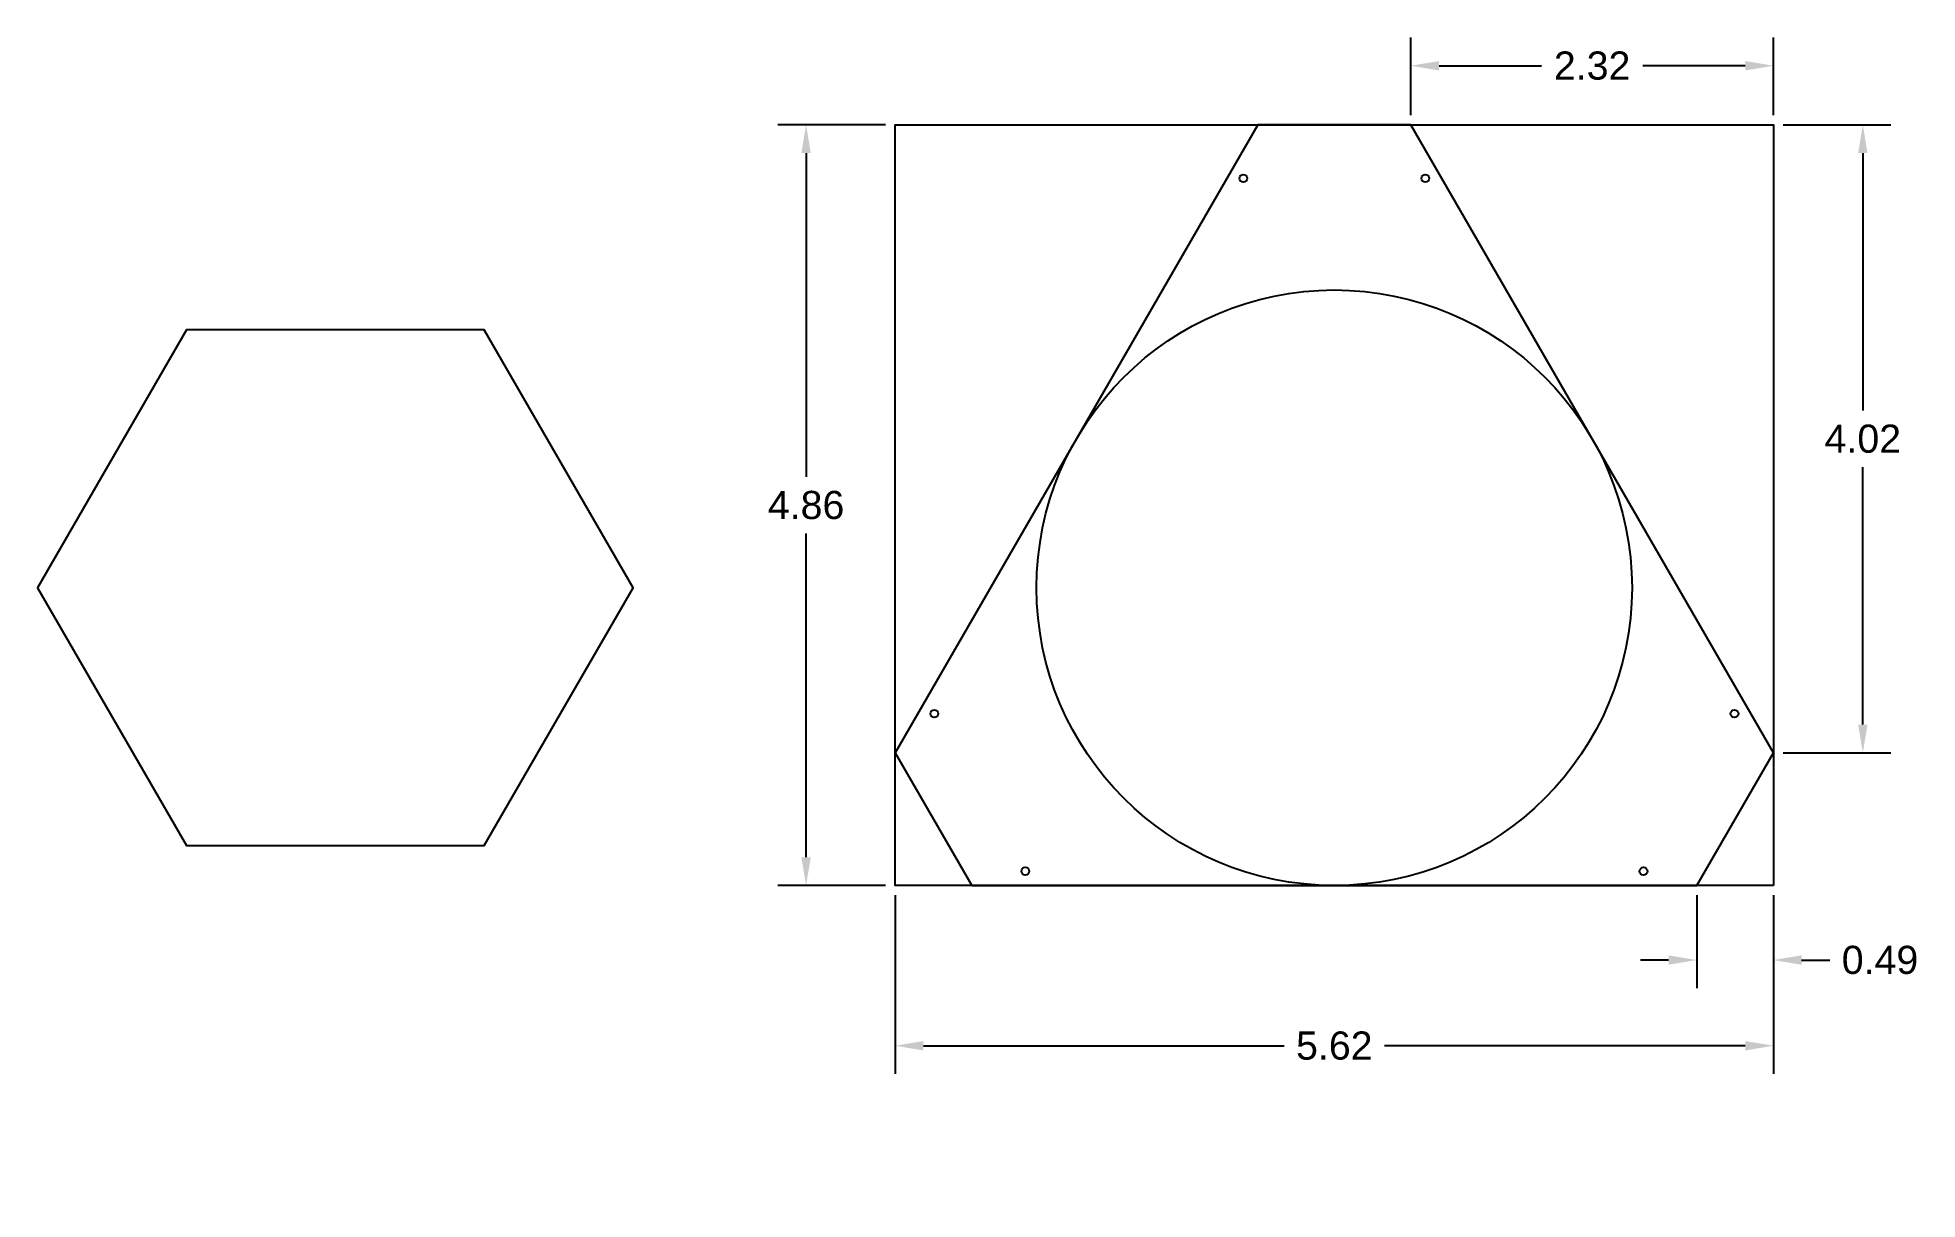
# Model space of a CAD drawing. Header units: inches. Extents: x -5.5 to 6.5, y -2 to 5.4.
import ezdxf

# ---------------------------------------------------------------- set-up
doc = ezdxf.new("R2010")
doc.units = ezdxf.units.IN
doc.header["$MEASUREMENT"] = 0
doc.styles.get("Standard").update_dxf_attribs({"font": 'Arial.ttf'})
doc.dimstyles.get("Standard").update_dxf_attribs({"dimtxt": 0.18, "dimasz": 0.18, "dimexe": 0.18, "dimexo": 0.0625, "dimgap": 0.09, "dimtad": 0, "dimtih": 1, "dimtoh": 1, "dimdec": 4, "dimzin": 0, "dimdsep": 46, "dimtxsty": 'Standard', "dimcen": 0.09, "dimadec": 0, "dimazin": 0, "dimtfac": 1, "dimtdec": 4, "dimtofl": 0, "dimtmove": 0, "dimatfit": 3, "dimfxl": 1, "dimtolj": 1, "dimtzin": 0, "dimarcsym": 0})

# ---------------------------------------------------------------- blocks, each defined once
blk = doc.blocks.new('*U1')
blk.add_line((0, -0.49), (0, 0.49))
blk = doc.blocks.new('*U2')
at = {"color": 0, "linetype": 'ByBlock', "lineweight": -2, "transparency": 16777216}
for p, rotation in [((1.52, 5.563), 120), ((1.52, 0.437), 240)]:
    blk.add_blockref('*U1', p, dxfattribs=dict(at, rotation=rotation))
blk.add_blockref('*U1', (5.96, 3), dxfattribs=at)
blk = doc.blocks.new('*U3')
blk.add_line((-2.008, -1.159), (2.008, 1.159))
blk = doc.blocks.new('*U4')
at = {"color": 0, "linetype": 'ByBlock', "lineweight": -2, "transparency": 16777216}
for p, rotation in [((3.952, 4.649), 120), ((1.096, 3), 240)]:
    blk.add_blockref('*U3', p, dxfattribs=dict(at, rotation=rotation))
blk.add_blockref('*U3', (3.952, 1.351), dxfattribs=at)
blk = doc.blocks.new('*D6')
at = {"color": 0, "lineweight": -2, "transparency": 16777216}
for p, q in [((0, -0.063), (0, -1.205)), ((5.616, -0.063), (5.616, -1.205)), ((0.18, -1.025), (2.487, -1.025)), ((5.436, -1.025), (3.129, -1.025))]:
    blk.add_line(p, q, dxfattribs=at)
at = {"color": 0, "transparency": 16777216}
for points in [[(0.18, -0.995), (0.18, -1.055), (0, -1.025)], [(5.436, -0.995), (5.436, -1.055), (5.616, -1.025)]]:
    blk.add_solid(points, dxfattribs=at)
at = {"layer": 'Defpoints', "color": 0, "transparency": 16777216}
for p in [(0, 0), (5.616, 0), (5.616, -1.025)]:
    blk.add_point(p, dxfattribs=at)
at = {"color": 0, "transparency": 16777216, "insert": (2.808, -1.025), "char_height": 0.18, "attachment_point": 5}
blk.add_mtext('\\A1;5.62', dxfattribs=at)
blk = doc.blocks.new('*D7')
at = {"color": 0, "lineweight": -2, "transparency": 16777216}
for p, q in [((-0.062, 4.864), (-0.75, 4.864)), ((-0.57, 4.684), (-0.57, 2.613)), ((-0.57, 0.18), (-0.57, 2.251)), ((-0.062, 0), (-0.75, 0))]:
    blk.add_line(p, q, dxfattribs=at)
at = {"color": 0, "transparency": 16777216}
for points in [[(-0.6, 4.684), (-0.54, 4.684), (-0.57, 4.864)], [(-0.6, 0.18), (-0.54, 0.18), (-0.57, 0)]]:
    blk.add_solid(points, dxfattribs=at)
at = {"layer": 'Defpoints', "color": 0, "transparency": 16777216}
for p in [(-0.57, 4.864), (0, 4.864), (0, 0)]:
    blk.add_point(p, dxfattribs=at)
at = {"color": 0, "transparency": 16777216, "insert": (-0.57, 2.432), "char_height": 0.18, "attachment_point": 5}
blk.add_mtext('\\A1;4.86', dxfattribs=at)
blk = doc.blocks.new('*D8')
at = {"color": 0, "lineweight": -2, "transparency": 16777216}
for p, q in [((5.679, 4.864), (6.368, 4.864)), ((6.188, 4.684), (6.188, 3.038)), ((6.188, 1.029), (6.188, 2.675)), ((5.679, 0.849), (6.368, 0.849))]:
    blk.add_line(p, q, dxfattribs=at)
at = {"color": 0, "transparency": 16777216}
for points in [[(6.158, 4.684), (6.218, 4.684), (6.188, 4.864)], [(6.158, 1.029), (6.218, 1.029), (6.188, 0.849)]]:
    blk.add_solid(points, dxfattribs=at)
at = {"layer": 'Defpoints', "color": 0, "transparency": 16777216}
for p in [(5.616, 4.864), (5.616, 0.849), (6.188, 0.849)]:
    blk.add_point(p, dxfattribs=at)
at = {"color": 0, "transparency": 16777216, "insert": (6.188, 2.856), "char_height": 0.18, "attachment_point": 5}
blk.add_mtext('\\A1;4.02', dxfattribs=at)
blk = doc.blocks.new('*D9')
at = {"color": 0, "lineweight": -2, "transparency": 16777216}
for p, q in [((3.298, 4.926), (3.298, 5.422)), ((5.616, 4.926), (5.616, 5.422)), ((3.478, 5.242), (4.133, 5.242)), ((5.436, 5.242), (4.782, 5.242))]:
    blk.add_line(p, q, dxfattribs=at)
at = {"color": 0, "transparency": 16777216}
for points in [[(3.478, 5.272), (3.478, 5.212), (3.298, 5.242)], [(5.436, 5.272), (5.436, 5.212), (5.616, 5.242)]]:
    blk.add_solid(points, dxfattribs=at)
at = {"layer": 'Defpoints', "color": 0, "transparency": 16777216}
for p in [(5.616, 5.242), (3.298, 4.864), (5.616, 4.864)]:
    blk.add_point(p, dxfattribs=at)
at = {"color": 0, "transparency": 16777216, "insert": (4.457, 5.242), "char_height": 0.18, "attachment_point": 5}
blk.add_mtext('\\A1;2.32', dxfattribs=at)
blk = doc.blocks.new('*D10')
at = {"color": 0, "lineweight": -2, "transparency": 16777216}
for p, q in [((5.126, -0.062), (5.126, -0.657)), ((5.616, -0.062), (5.616, -0.657)), ((4.946, -0.477), (4.766, -0.477)), ((5.796, -0.477), (5.976, -0.477))]:
    blk.add_line(p, q, dxfattribs=at)
at = {"color": 0, "transparency": 16777216}
for points in [[(4.946, -0.447), (4.946, -0.507), (5.126, -0.477)], [(5.796, -0.447), (5.796, -0.507), (5.616, -0.477)]]:
    blk.add_solid(points, dxfattribs=at)
at = {"layer": 'Defpoints', "color": 0, "transparency": 16777216}
for p in [(5.126, 0), (5.616, 0), (5.616, -0.477)]:
    blk.add_point(p, dxfattribs=at)
at = {"color": 0, "transparency": 16777216, "insert": (6.298, -0.477), "char_height": 0.18, "attachment_point": 5}
blk.add_mtext('\\A1;0.49', dxfattribs=at)
blk = doc.blocks.new('*U15')
for centre in [(-0.291, 0.504), (0.291, -0.504)]:
    blk.add_circle(centre, 0.025)
blk = doc.blocks.new('*U16')
at = {"color": 0, "linetype": 'ByBlock', "lineweight": -2, "transparency": 16777216}
for p, rotation in [((2.808, 4.522), 239.9999999999999), ((5.076, 0.595), 120)]:
    blk.add_blockref('*U15', p, dxfattribs=dict(at, rotation=rotation))
blk.add_blockref('*U15', (0.541, 0.595), dxfattribs=at)

msp = doc.modelspace()

# ---------------------------------------------------------------- linework, layer by layer
for points in [[(5.616, 0), (0, 0), (0, 4.864), (5.616, 4.864)], [(-4.532, 3.553), (-5.485, 1.904), (-4.532, 0.255), (-2.628, 0.255), (-1.676, 1.904), (-2.628, 3.553)]]:
    msp.add_lwpolyline(points, close=True)
msp.add_circle((2.808, 1.904), 1.904)

# ---------------------------------------------------------------- block references
msp.add_blockref('*U16', (0, 0))
at = {"rotation": 90}
for name in ['*U4', '*U2']:
    msp.add_blockref(name, (5.808, -1.096), dxfattribs=at)

# ---------------------------------------------------------------- dimensions: what is measured, and where the dimension line sits
for p1, p2, distance, picture, middle in [((3.298, 4.864), (5.616, 4.864), 0.378, '*D9', (4.457, 5.242)), ((5.6164, 4.8639), (5.6164, 0.8487), 0.5715, '*D8', (6.1879, 2.8563)), ((5.126, 0), (5.616, 0), -0.477, '*D10', (6.298, -0.477))]:
    dim = msp.add_aligned_dim(p1=p1, p2=p2, distance=distance, dimstyle='Standard', override={"dimdec": 2, "dimtxsty": 'Standard'})
    dim.commit()
    dim.dimension.update_dxf_attribs({"geometry": picture, "text_midpoint": middle})
for base, p2, angle, picture, middle in [((-0.57, 4.864), (0, 4.864), 90, '*D7', (-0.57, 2.432)), ((5.616, -1.025), (5.616, 0), 360, '*D6', (2.808, -1.025))]:
    dim = msp.add_linear_dim(base=base, p1=(0, 0), p2=p2, angle=angle, dimstyle='Standard', override={"dimdec": 2, "dimtxsty": 'Standard'})
    dim.commit()
    dim.dimension.update_dxf_attribs({"geometry": picture, "text_midpoint": middle, "dimtype": 161})

doc.saveas('drawing.dxf')
